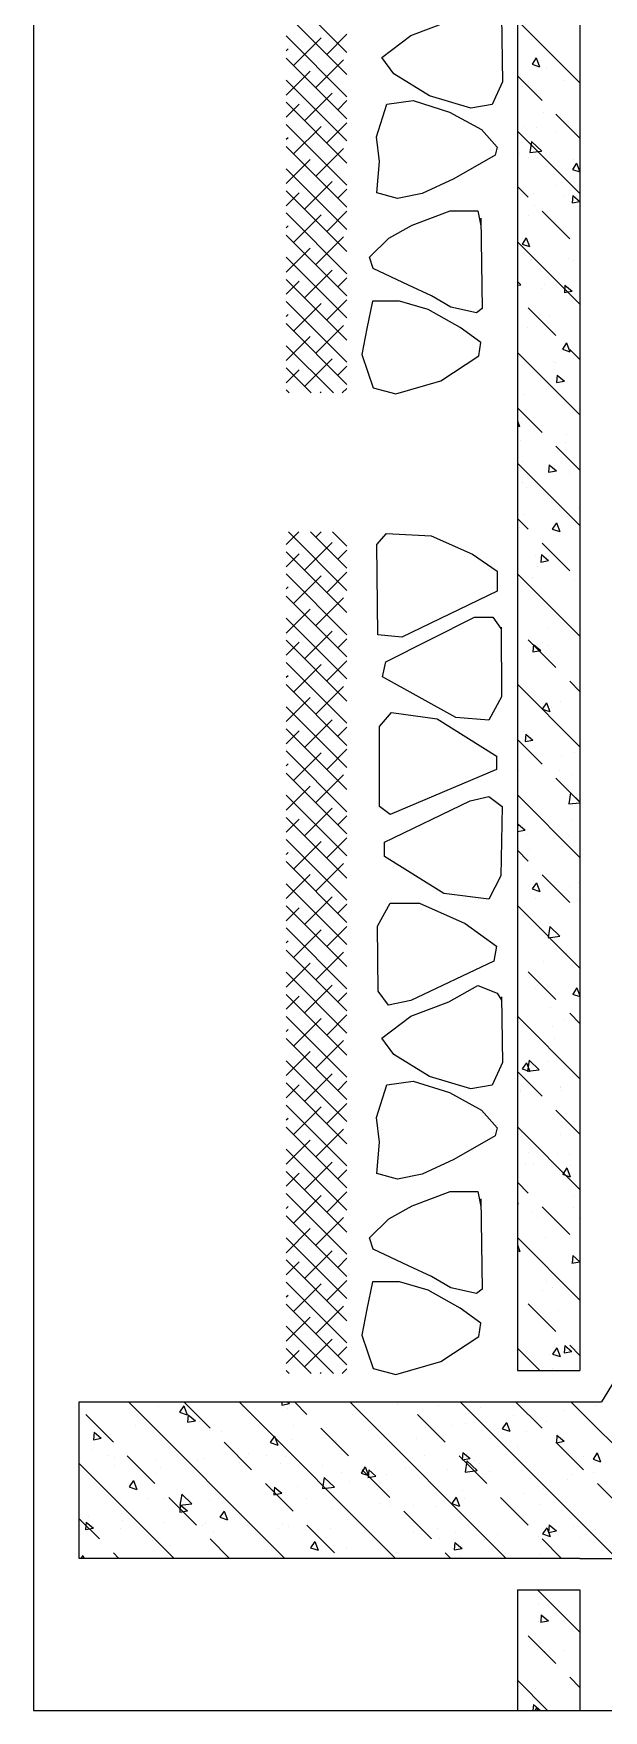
# Model space of a CAD drawing. Extents: x 3907.4 to 3911.57, y -3054.42 to -3053.7.
# Drawn here: x 3911.287 to 3911.3325, y -3054.3402 to -3054.2063 of the extents above; entities that cross this region are included whole.
import ezdxf

# ---------------------------------------------------------------- set-up
doc = ezdxf.new("R2010")
doc.units = 0
doc.header["$LTSCALE"] = 2
doc.header["$MEASUREMENT"] = 0
doc.linetypes.add('ACAD_ISO07W100', pattern=[3.5, 0.5, -3])
for name, color, linetype in [('DUVAR', 7, 'CONTINUOUS'), ('OLÇÜ', 6, 'CONTINUOUS'), ('TARAMA', 9, 'CONTINUOUS')]:
    doc.layers.add(name, color=color, linetype=linetype)

msp = doc.modelspace()

# ---------------------------------------------------------------- linework, layer by layer
at = {"layer": 'DUVAR', "color": 4}
for p, q in [((3911.32567, -3054.16807), (3911.32567, -3054.31307)), ((3911.33067, -3054.16807), (3911.33067, -3054.31307)), ((3911.40067, -3054.20292), (3911.3324, -3054.31557)), ((3911.32567, -3054.31307), (3911.33067, -3054.31307)), ((3911.29067, -3054.32807), (3911.29067, -3054.31557)), ((3911.29067, -3054.31557), (3911.3324, -3054.31557)), ((3911.33067, -3054.32807), (3911.29067, -3054.32807)), ((3911.33067, -3054.32807), (3911.339, -3054.32807)), ((3911.32567, -3054.33057), (3911.32567, -3054.34022)), ((3911.32567, -3054.33057), (3911.33067, -3054.33057)), ((3911.33067, -3054.33057), (3911.33067, -3054.34022))]:
    msp.add_line(p, q, dxfattribs=at)
at = {"layer": 'OLÇÜ', "color": 6}
for p, q in [((3911.33067, -3054.21022), (3911.32567, -3054.20522)), ((3911.32764, -3054.21161), (3911.32567, -3054.20964)), ((3911.33067, -3054.21464), (3911.32874, -3054.21272)), ((3911.33067, -3054.21906), (3911.32567, -3054.21406)), ((3911.32653, -3054.21934), (3911.32567, -3054.21848)), ((3911.32985, -3054.22266), (3911.32764, -3054.22045)), ((3911.33067, -3054.2279), (3911.32567, -3054.2229)), ((3911.32874, -3054.23039), (3911.32653, -3054.22818)), ((3911.33067, -3054.23232), (3911.32985, -3054.2315)), ((3911.33067, -3054.23674), (3911.32567, -3054.23174)), ((3911.32764, -3054.23813), (3911.32567, -3054.23616)), ((3911.33067, -3054.24116), (3911.32874, -3054.23923)), ((3911.33067, -3054.24558), (3911.32567, -3054.24058)), ((3911.32653, -3054.24586), (3911.32567, -3054.245)), ((3911.32985, -3054.24918), (3911.32764, -3054.24697)), ((3911.33067, -3054.25442), (3911.32567, -3054.24942)), ((3911.32874, -3054.25691), (3911.32653, -3054.2547)), ((3911.33067, -3054.26325), (3911.32567, -3054.25825)), ((3911.33067, -3054.25884), (3911.32985, -3054.25801)), ((3911.32764, -3054.26464), (3911.32567, -3054.26267)), ((3911.33067, -3054.26767), (3911.32874, -3054.26575)), ((3911.33067, -3054.27209), (3911.32567, -3054.26709)), ((3911.32653, -3054.27238), (3911.32567, -3054.27151)), ((3911.32985, -3054.27569), (3911.32764, -3054.27348)), ((3911.33067, -3054.28093), (3911.32567, -3054.27593)), ((3911.32874, -3054.28343), (3911.32653, -3054.28122)), ((3911.33067, -3054.28977), (3911.32567, -3054.28477)), ((3911.33067, -3054.28535), (3911.32985, -3054.28453)), ((3911.32764, -3054.29116), (3911.32567, -3054.28919)), ((3911.33067, -3054.29419), (3911.32874, -3054.29227)), ((3911.33067, -3054.29861), (3911.32567, -3054.29361)), ((3911.32653, -3054.29889), (3911.32567, -3054.29803)), ((3911.32985, -3054.30221), (3911.32764, -3054.3)), ((3911.33067, -3054.30745), (3911.32567, -3054.30245)), ((3911.32874, -3054.30994), (3911.32653, -3054.30773)), ((3911.32745, -3054.31307), (3911.32567, -3054.31129)), ((3911.33067, -3054.31187), (3911.32985, -3054.31105)), ((3911.30709, -3054.32807), (3911.29459, -3054.31557)), ((3911.30112, -3054.31768), (3911.29901, -3054.31557)), ((3911.31593, -3054.32807), (3911.30343, -3054.31557)), ((3911.30885, -3054.31657), (3911.30785, -3054.31557)), ((3911.32477, -3054.32807), (3911.31227, -3054.31557)), ((3911.33361, -3054.32807), (3911.32111, -3054.31557)), ((3911.32764, -3054.31768), (3911.32553, -3054.31557)), ((3911.339, -3054.32462), (3911.32995, -3054.31557)), ((3911.29339, -3054.31878), (3911.29118, -3054.31657)), ((3911.3199, -3054.31878), (3911.31769, -3054.31657)), ((3911.30443, -3054.32099), (3911.30223, -3054.31878)), ((3911.31217, -3054.31989), (3911.30996, -3054.31768)), ((3911.33095, -3054.32099), (3911.32874, -3054.31878)), ((3911.2967, -3054.3221), (3911.29449, -3054.31989)), ((3911.32322, -3054.3221), (3911.32101, -3054.31989)), ((3911.29825, -3054.32807), (3911.29067, -3054.32048)), ((3911.31548, -3054.3232), (3911.31327, -3054.32099)), ((3911.30775, -3054.32431), (3911.30554, -3054.3221)), ((3911.33427, -3054.32431), (3911.33206, -3054.3221)), ((3911.30002, -3054.32541), (3911.29781, -3054.3232)), ((3911.32653, -3054.32541), (3911.32432, -3054.3232)), ((3911.29228, -3054.32652), (3911.29067, -3054.3249)), ((3911.31106, -3054.32762), (3911.30885, -3054.32541)), ((3911.3188, -3054.32652), (3911.31659, -3054.32431)), ((3911.30267, -3054.32807), (3911.30112, -3054.32652)), ((3911.32919, -3054.32807), (3911.32764, -3054.32652)), ((3911.29383, -3054.32807), (3911.29339, -3054.32762)), ((3911.32035, -3054.32807), (3911.3199, -3054.32762)), ((3911.33067, -3054.33397), (3911.32727, -3054.33057)), ((3911.32874, -3054.33646), (3911.32653, -3054.33425)), ((3911.32808, -3054.34022), (3911.32567, -3054.3378)), ((3911.33067, -3054.33838), (3911.32985, -3054.33756))]:
    msp.add_line(p, q, dxfattribs=at)
at = {"layer": 'TARAMA', "linetype": 'ACAD_ISO07W100', "ltscale": 1.5}
for p, q in [((3911.28701, -3054.13418), (3911.28701, -3054.34022)), ((3911.28701, -3054.34022), (3911.53054, -3054.34022))]:
    msp.add_line(p, q, dxfattribs=at)
at = {"layer": 'TARAMA', "color": 6}
for p, q in [((3911.30719, -3054.20292), (3911.31205, -3054.20778)), ((3911.30719, -3054.20469), (3911.31205, -3054.20955)), ((3911.3244, -3054.20489), (3911.32447, -3054.21014)), ((3911.31715, -3054.20644), (3911.3202, -3054.20529)), ((3911.30719, -3054.20646), (3911.31205, -3054.21132)), ((3911.30719, -3054.20765), (3911.30735, -3054.2075)), ((3911.30779, -3054.20882), (3911.31, -3054.20661)), ((3911.31044, -3054.20794), (3911.31205, -3054.20633)), ((3911.31485, -3054.20819), (3911.31715, -3054.20644)), ((3911.30719, -3054.20823), (3911.31205, -3054.21308)), ((3911.30956, -3054.21059), (3911.31177, -3054.20838)), ((3911.3158, -3054.20949), (3911.31485, -3054.20819)), ((3911.30719, -3054.21119), (3911.30912, -3054.20927)), ((3911.30719, -3054.21), (3911.31205, -3054.21485)), ((3911.31865, -3054.21124), (3911.3158, -3054.20949)), ((3911.32447, -3054.21014), (3911.32365, -3054.21194)), ((3911.30867, -3054.21324), (3911.31088, -3054.21103)), ((3911.31133, -3054.21236), (3911.31205, -3054.21163)), ((3911.31525, -3054.21192), (3911.31735, -3054.21162)), ((3911.31735, -3054.21162), (3911.32025, -3054.21254)), ((3911.32195, -3054.21224), (3911.31865, -3054.21124)), ((3911.30719, -3054.21176), (3911.31205, -3054.21662)), ((3911.30719, -3054.21296), (3911.30823, -3054.21192)), ((3911.3144, -3054.21453), (3911.31525, -3054.21192)), ((3911.32025, -3054.21254), (3911.3228, -3054.21394)), ((3911.32365, -3054.21194), (3911.32195, -3054.21224)), ((3911.30719, -3054.21353), (3911.31205, -3054.21839)), ((3911.30779, -3054.21589), (3911.31, -3054.21369)), ((3911.31044, -3054.21501), (3911.31205, -3054.2134)), ((3911.3228, -3054.21394), (3911.32405, -3054.21534)), ((3911.30719, -3054.21472), (3911.30735, -3054.21457)), ((3911.30719, -3054.2153), (3911.31205, -3054.22015)), ((3911.30956, -3054.21766), (3911.31177, -3054.21545)), ((3911.31465, -3054.21649), (3911.3144, -3054.21453)), ((3911.32405, -3054.21534), (3911.3239, -3054.21599)), ((3911.30719, -3054.21826), (3911.30912, -3054.21634)), ((3911.31445, -3054.219), (3911.31465, -3054.21649)), ((3911.3239, -3054.21599), (3911.3206, -3054.21789)), ((3911.30719, -3054.21707), (3911.31205, -3054.22192)), ((3911.30867, -3054.22031), (3911.31088, -3054.2181)), ((3911.3206, -3054.21789), (3911.31805, -3054.21905)), ((3911.30719, -3054.21883), (3911.31205, -3054.22369)), ((3911.30719, -3054.22003), (3911.30823, -3054.21899)), ((3911.31133, -3054.21943), (3911.31205, -3054.21871)), ((3911.3161, -3054.21945), (3911.31445, -3054.219)), ((3911.31805, -3054.21905), (3911.3161, -3054.21945)), ((3911.30719, -3054.2206), (3911.31205, -3054.22546)), ((3911.30779, -3054.22297), (3911.31, -3054.22076)), ((3911.31044, -3054.22208), (3911.31205, -3054.22047)), ((3911.31725, -3054.22158), (3911.3203, -3054.22043)), ((3911.3203, -3054.22043), (3911.3225, -3054.22043)), ((3911.3225, -3054.22043), (3911.32276, -3054.22164)), ((3911.30719, -3054.22179), (3911.30735, -3054.22164)), ((3911.3154, -3054.22263), (3911.31725, -3054.22158)), ((3911.32275, -3054.22103), (3911.32285, -3054.22823)), ((3911.30719, -3054.22237), (3911.31205, -3054.22723)), ((3911.30719, -3054.22533), (3911.30912, -3054.22341)), ((3911.30956, -3054.22473), (3911.31177, -3054.22252)), ((3911.31385, -3054.22413), (3911.3154, -3054.22263)), ((3911.30719, -3054.22414), (3911.31205, -3054.22899)), ((3911.31415, -3054.22503), (3911.31385, -3054.22413)), ((3911.31697, -3054.22638), (3911.31415, -3054.22503)), ((3911.30719, -3054.22591), (3911.31205, -3054.23076)), ((3911.30719, -3054.2271), (3911.30823, -3054.22606)), ((3911.30867, -3054.22739), (3911.31088, -3054.22518)), ((3911.31133, -3054.2265), (3911.31205, -3054.22578)), ((3911.30719, -3054.22767), (3911.31205, -3054.23253)), ((3911.31044, -3054.22915), (3911.31205, -3054.22754)), ((3911.31409, -3054.22766), (3911.31365, -3054.22983)), ((3911.31625, -3054.22766), (3911.31409, -3054.22766)), ((3911.31855, -3054.22831), (3911.31625, -3054.22766)), ((3911.3188, -3054.22723), (3911.31697, -3054.22638)), ((3911.32035, -3054.22813), (3911.3188, -3054.22723)), ((3911.30719, -3054.22887), (3911.30735, -3054.22871)), ((3911.30779, -3054.23004), (3911.31, -3054.22783)), ((3911.3211, -3054.22976), (3911.31855, -3054.22831)), ((3911.3224, -3054.22858), (3911.32035, -3054.22813)), ((3911.32285, -3054.22823), (3911.3224, -3054.22858)), ((3911.30719, -3054.22944), (3911.31205, -3054.2343)), ((3911.30956, -3054.2318), (3911.31177, -3054.22959)), ((3911.31365, -3054.22983), (3911.31323, -3054.23191)), ((3911.32274, -3054.23095), (3911.3211, -3054.22976)), ((3911.30719, -3054.2324), (3911.30912, -3054.23048)), ((3911.30719, -3054.23121), (3911.31097, -3054.23498)), ((3911.3226, -3054.23201), (3911.32274, -3054.23095)), ((3911.30719, -3054.23298), (3911.3092, -3054.23498)), ((3911.30867, -3054.23446), (3911.31088, -3054.23225)), ((3911.31133, -3054.23357), (3911.31205, -3054.23285)), ((3911.31323, -3054.23191), (3911.31415, -3054.23456)), ((3911.31955, -3054.23401), (3911.3226, -3054.23201)), ((3911.30719, -3054.23417), (3911.30823, -3054.23313)), ((3911.31595, -3054.23506), (3911.31955, -3054.23401)), ((3911.30719, -3054.23474), (3911.30744, -3054.23498)), ((3911.30991, -3054.23498), (3911.31, -3054.2349)), ((3911.31168, -3054.23498), (3911.31205, -3054.23462)), ((3911.31415, -3054.23456), (3911.31595, -3054.23506)), ((3911.30719, -3054.24709), (3911.30821, -3054.24607)), ((3911.30737, -3054.24607), (3911.31205, -3054.25075)), ((3911.30914, -3054.24607), (3911.31205, -3054.24898)), ((3911.30956, -3054.24649), (3911.30998, -3054.24607)), ((3911.31091, -3054.24607), (3911.31205, -3054.24722)), ((3911.31444, -3054.24708), (3911.3152, -3054.24621)), ((3911.3152, -3054.24621), (3911.31878, -3054.24639)), ((3911.31878, -3054.24639), (3911.32208, -3054.24787)), ((3911.30719, -3054.24766), (3911.31205, -3054.25252)), ((3911.30867, -3054.24914), (3911.31088, -3054.24693)), ((3911.31133, -3054.24826), (3911.31205, -3054.24753)), ((3911.31451, -3054.25431), (3911.31444, -3054.24708)), ((3911.30719, -3054.24886), (3911.30823, -3054.24782)), ((3911.32208, -3054.24787), (3911.32405, -3054.24921)), ((3911.30719, -3054.24943), (3911.31205, -3054.25429)), ((3911.30719, -3054.25062), (3911.30735, -3054.25047)), ((3911.30779, -3054.25179), (3911.31, -3054.24958)), ((3911.31044, -3054.25091), (3911.31205, -3054.2493)), ((3911.32405, -3054.24921), (3911.32405, -3054.2508)), ((3911.30719, -3054.2512), (3911.31205, -3054.25605)), ((3911.30956, -3054.25356), (3911.31177, -3054.25135)), ((3911.32405, -3054.2508), (3911.31644, -3054.25448)), ((3911.30719, -3054.25416), (3911.30912, -3054.25224)), ((3911.30719, -3054.25297), (3911.31205, -3054.25782)), ((3911.31515, -3054.25646), (3911.32225, -3054.2529)), ((3911.32225, -3054.2529), (3911.3237, -3054.2529)), ((3911.3237, -3054.2529), (3911.32435, -3054.2538)), ((3911.30867, -3054.25621), (3911.31088, -3054.254)), ((3911.31644, -3054.25448), (3911.31451, -3054.25431)), ((3911.32437, -3054.2537), (3911.3244, -3054.25926)), ((3911.30719, -3054.25473), (3911.31205, -3054.25959)), ((3911.30719, -3054.25593), (3911.30823, -3054.25489)), ((3911.31133, -3054.25533), (3911.31205, -3054.25461)), ((3911.30719, -3054.2565), (3911.31205, -3054.26136)), ((3911.30779, -3054.25887), (3911.31, -3054.25666)), ((3911.31044, -3054.25798), (3911.31205, -3054.25637)), ((3911.3149, -3054.25766), (3911.31515, -3054.25646)), ((3911.30719, -3054.25769), (3911.30735, -3054.25754)), ((3911.30719, -3054.25827), (3911.31205, -3054.26313)), ((3911.30956, -3054.26063), (3911.31177, -3054.25842)), ((3911.32075, -3054.26091), (3911.3149, -3054.25766)), ((3911.30719, -3054.26123), (3911.30912, -3054.25931)), ((3911.3244, -3054.25926), (3911.3234, -3054.26111)), ((3911.30719, -3054.26004), (3911.31205, -3054.26489)), ((3911.30867, -3054.26329), (3911.31088, -3054.26108)), ((3911.31465, -3054.26161), (3911.3156, -3054.26051)), ((3911.3156, -3054.26051), (3911.31925, -3054.26101)), ((3911.31925, -3054.26101), (3911.32405, -3054.26401)), ((3911.3234, -3054.26111), (3911.32075, -3054.26091)), ((3911.30719, -3054.2618), (3911.31205, -3054.26666)), ((3911.30719, -3054.263), (3911.30823, -3054.26196)), ((3911.31133, -3054.2624), (3911.31205, -3054.26168)), ((3911.31465, -3054.26801), (3911.31465, -3054.26161)), ((3911.30719, -3054.26357), (3911.31205, -3054.26843)), ((3911.30779, -3054.26594), (3911.31, -3054.26373)), ((3911.31044, -3054.26505), (3911.31205, -3054.26344)), ((3911.30719, -3054.26477), (3911.30735, -3054.26461)), ((3911.324, -3054.26506), (3911.3155, -3054.26866)), ((3911.324, -3054.26401), (3911.324, -3054.26506)), ((3911.30719, -3054.26534), (3911.31205, -3054.2702)), ((3911.30719, -3054.2683), (3911.30912, -3054.26638)), ((3911.30956, -3054.2677), (3911.31177, -3054.26549)), ((3911.30719, -3054.26711), (3911.31205, -3054.27196)), ((3911.31505, -3054.27086), (3911.3219, -3054.26756)), ((3911.3219, -3054.26756), (3911.3234, -3054.26721)), ((3911.3234, -3054.26721), (3911.32445, -3054.26801)), ((3911.30719, -3054.26888), (3911.31205, -3054.27373)), ((3911.30719, -3054.27007), (3911.30823, -3054.26903)), ((3911.30867, -3054.27036), (3911.31088, -3054.26815)), ((3911.31133, -3054.26947), (3911.31205, -3054.26875)), ((3911.3155, -3054.26866), (3911.31465, -3054.26801)), ((3911.32445, -3054.26801), (3911.32435, -3054.27356)), ((3911.31044, -3054.27212), (3911.31205, -3054.27052)), ((3911.30719, -3054.27064), (3911.31205, -3054.2755)), ((3911.30719, -3054.27184), (3911.30735, -3054.27168)), ((3911.30779, -3054.27301), (3911.31, -3054.2708)), ((3911.31505, -3054.27201), (3911.31505, -3054.27086)), ((3911.30719, -3054.27241), (3911.31205, -3054.27727)), ((3911.30956, -3054.27478), (3911.31177, -3054.27257)), ((3911.3198, -3054.27496), (3911.31505, -3054.27201)), ((3911.30719, -3054.27537), (3911.30912, -3054.27345)), ((3911.30719, -3054.27418), (3911.31205, -3054.27904)), ((3911.32435, -3054.27356), (3911.3234, -3054.27541)), ((3911.30867, -3054.27743), (3911.31088, -3054.27522)), ((3911.31133, -3054.27654), (3911.31205, -3054.27582)), ((3911.3145, -3054.27756), (3911.3155, -3054.27574)), ((3911.3155, -3054.27574), (3911.31785, -3054.27574)), ((3911.31785, -3054.27574), (3911.3215, -3054.27736)), ((3911.3234, -3054.27541), (3911.3198, -3054.27496)), ((3911.30719, -3054.27595), (3911.31205, -3054.2808)), ((3911.30719, -3054.27714), (3911.30823, -3054.2761)), ((3911.30719, -3054.27771), (3911.31205, -3054.28257)), ((3911.30779, -3054.28008), (3911.31, -3054.27787)), ((3911.31044, -3054.27919), (3911.31205, -3054.27759)), ((3911.31455, -3054.28277), (3911.3145, -3054.27756)), ((3911.3215, -3054.27736), (3911.324, -3054.27916)), ((3911.30719, -3054.27891), (3911.30735, -3054.27875)), ((3911.30719, -3054.27948), (3911.31205, -3054.28434)), ((3911.30956, -3054.28185), (3911.31177, -3054.27964)), ((3911.324, -3054.27916), (3911.3238, -3054.28036)), ((3911.30719, -3054.28244), (3911.30912, -3054.28052)), ((3911.30719, -3054.28125), (3911.31205, -3054.28611)), ((3911.3238, -3054.28036), (3911.31715, -3054.28352)), ((3911.30867, -3054.2845), (3911.31088, -3054.28229)), ((3911.3202, -3054.28362), (3911.3225, -3054.28232)), ((3911.3225, -3054.28232), (3911.32405, -3054.28292)), ((3911.30719, -3054.28302), (3911.31205, -3054.28787)), ((3911.30719, -3054.28421), (3911.30823, -3054.28317)), ((3911.31133, -3054.28361), (3911.31205, -3054.28289)), ((3911.31537, -3054.28387), (3911.31455, -3054.28277)), ((3911.31715, -3054.28352), (3911.31537, -3054.28387)), ((3911.31715, -3054.28477), (3911.3202, -3054.28362)), ((3911.32405, -3054.28292), (3911.3244, -3054.28347)), ((3911.3244, -3054.28322), (3911.32447, -3054.28847)), ((3911.30719, -3054.28479), (3911.31205, -3054.28964)), ((3911.30779, -3054.28715), (3911.31, -3054.28494)), ((3911.31044, -3054.28627), (3911.31205, -3054.28466)), ((3911.31485, -3054.28652), (3911.31715, -3054.28477)), ((3911.30719, -3054.28598), (3911.30735, -3054.28582)), ((3911.30719, -3054.28655), (3911.31205, -3054.29141)), ((3911.3158, -3054.28782), (3911.31485, -3054.28652)), ((3911.30719, -3054.28951), (3911.30912, -3054.28759)), ((3911.30956, -3054.28892), (3911.31177, -3054.28671)), ((3911.31865, -3054.28957), (3911.3158, -3054.28782)), ((3911.30719, -3054.28832), (3911.31205, -3054.29318)), ((3911.32447, -3054.28847), (3911.32365, -3054.29027)), ((3911.30719, -3054.29009), (3911.31205, -3054.29495)), ((3911.30719, -3054.29128), (3911.30823, -3054.29024)), ((3911.30867, -3054.29157), (3911.31088, -3054.28936)), ((3911.31133, -3054.29069), (3911.31205, -3054.28996)), ((3911.3144, -3054.29285), (3911.31525, -3054.29024)), ((3911.31525, -3054.29024), (3911.31735, -3054.28994)), ((3911.31735, -3054.28994), (3911.32025, -3054.29087)), ((3911.32195, -3054.29057), (3911.31865, -3054.28957)), ((3911.32365, -3054.29027), (3911.32195, -3054.29057)), ((3911.30719, -3054.29186), (3911.31205, -3054.29671)), ((3911.31044, -3054.29334), (3911.31205, -3054.29173)), ((3911.32025, -3054.29087), (3911.3228, -3054.29227)), ((3911.30719, -3054.29305), (3911.30735, -3054.2929)), ((3911.30779, -3054.29422), (3911.31, -3054.29201)), ((3911.31465, -3054.29482), (3911.3144, -3054.29285)), ((3911.3228, -3054.29227), (3911.32405, -3054.29367)), ((3911.30719, -3054.29362), (3911.31205, -3054.29848)), ((3911.30719, -3054.29658), (3911.30912, -3054.29466)), ((3911.30956, -3054.29599), (3911.31177, -3054.29378)), ((3911.3239, -3054.29432), (3911.3206, -3054.29622)), ((3911.32405, -3054.29367), (3911.3239, -3054.29432)), ((3911.30719, -3054.29539), (3911.31205, -3054.30025)), ((3911.31445, -3054.29732), (3911.31465, -3054.29482)), ((3911.30719, -3054.29716), (3911.31205, -3054.30202)), ((3911.30719, -3054.29835), (3911.30823, -3054.29731)), ((3911.30867, -3054.29864), (3911.31088, -3054.29643)), ((3911.31133, -3054.29776), (3911.31205, -3054.29703)), ((3911.3161, -3054.29777), (3911.31445, -3054.29732)), ((3911.3206, -3054.29622), (3911.31805, -3054.29737)), ((3911.31805, -3054.29737), (3911.3161, -3054.29777)), ((3911.30719, -3054.29893), (3911.31205, -3054.30378)), ((3911.30719, -3054.30012), (3911.30735, -3054.29997)), ((3911.30779, -3054.30129), (3911.31, -3054.29908)), ((3911.31044, -3054.30041), (3911.31205, -3054.2988)), ((3911.3154, -3054.30096), (3911.31725, -3054.29991)), ((3911.31725, -3054.29991), (3911.3203, -3054.29876)), ((3911.3203, -3054.29876), (3911.3225, -3054.29876)), ((3911.3225, -3054.29876), (3911.32276, -3054.29996)), ((3911.32275, -3054.29936), (3911.32285, -3054.30656)), ((3911.30719, -3054.3007), (3911.31205, -3054.30555)), ((3911.30956, -3054.30306), (3911.31177, -3054.30085)), ((3911.31385, -3054.30246), (3911.3154, -3054.30096)), ((3911.30719, -3054.30366), (3911.30912, -3054.30173)), ((3911.30719, -3054.30246), (3911.31205, -3054.30732)), ((3911.31415, -3054.30336), (3911.31385, -3054.30246)), ((3911.30867, -3054.30571), (3911.31088, -3054.3035)), ((3911.31697, -3054.30471), (3911.31415, -3054.30336)), ((3911.30719, -3054.30423), (3911.31205, -3054.30909)), ((3911.30719, -3054.30542), (3911.30823, -3054.30439)), ((3911.31133, -3054.30483), (3911.31205, -3054.3041)), ((3911.3188, -3054.30556), (3911.31697, -3054.30471)), ((3911.30719, -3054.306), (3911.31205, -3054.31086)), ((3911.30779, -3054.30836), (3911.31, -3054.30615)), ((3911.31044, -3054.30748), (3911.31205, -3054.30587)), ((3911.31409, -3054.30599), (3911.31365, -3054.30816)), ((3911.31625, -3054.30599), (3911.31409, -3054.30599)), ((3911.31855, -3054.30664), (3911.31625, -3054.30599)), ((3911.3211, -3054.30809), (3911.31855, -3054.30664)), ((3911.32035, -3054.30646), (3911.3188, -3054.30556)), ((3911.3224, -3054.30691), (3911.32035, -3054.30646)), ((3911.32285, -3054.30656), (3911.3224, -3054.30691)), ((3911.30719, -3054.30719), (3911.30735, -3054.30704)), ((3911.30719, -3054.30777), (3911.31205, -3054.31262)), ((3911.30956, -3054.31013), (3911.31177, -3054.30792)), ((3911.30719, -3054.31073), (3911.30912, -3054.30881)), ((3911.31365, -3054.30816), (3911.31323, -3054.31024)), ((3911.32274, -3054.30927), (3911.3211, -3054.30809)), ((3911.3226, -3054.31034), (3911.32274, -3054.30927)), ((3911.30719, -3054.30953), (3911.31097, -3054.31331)), ((3911.30867, -3054.31278), (3911.31088, -3054.31057)), ((3911.31323, -3054.31024), (3911.31415, -3054.31289)), ((3911.31955, -3054.31234), (3911.3226, -3054.31034)), ((3911.30719, -3054.3113), (3911.3092, -3054.31331)), ((3911.30719, -3054.31249), (3911.30823, -3054.31146)), ((3911.31133, -3054.3119), (3911.31205, -3054.31117)), ((3911.30719, -3054.31307), (3911.30744, -3054.31331)), ((3911.30991, -3054.31331), (3911.31, -3054.31322)), ((3911.31168, -3054.31331), (3911.31205, -3054.31294)), ((3911.31415, -3054.31289), (3911.31595, -3054.31339)), ((3911.31595, -3054.31339), (3911.31955, -3054.31234))]:
    msp.add_line(p, q, dxfattribs=at)
at = {"layer": 'TARAMA', "color": 2}
for p, q in [((3911.32677, -3054.20674), (3911.32677, -3054.20674)), ((3911.32717, -3054.20822), (3911.32684, -3054.20871)), ((3911.32684, -3054.20871), (3911.32744, -3054.20892)), ((3911.32717, -3054.20822), (3911.32744, -3054.20892)), ((3911.3274, -3054.2084), (3911.3274, -3054.2084)), ((3911.32803, -3054.20905), (3911.32803, -3054.20905)), ((3911.32932, -3054.21), (3911.32932, -3054.21)), ((3911.32605, -3054.21051), (3911.32605, -3054.21051)), ((3911.32777, -3054.21257), (3911.32777, -3054.21257)), ((3911.32621, -3054.21369), (3911.32621, -3054.21369)), ((3911.32717, -3054.21374), (3911.32717, -3054.21374)), ((3911.32873, -3054.21419), (3911.32873, -3054.21419)), ((3911.32679, -3054.21489), (3911.32666, -3054.21578)), ((3911.32679, -3054.21489), (3911.32761, -3054.21567)), ((3911.32583, -3054.21584), (3911.32583, -3054.21584)), ((3911.32654, -3054.21619), (3911.32654, -3054.21619)), ((3911.32665, -3054.21578), (3911.3276, -3054.21567)), ((3911.3304, -3054.21662), (3911.33006, -3054.21712)), ((3911.33015, -3054.21632), (3911.33015, -3054.21632)), ((3911.3304, -3054.21662), (3911.33067, -3054.21731)), ((3911.33006, -3054.21712), (3911.33067, -3054.21732)), ((3911.32605, -3054.21912), (3911.32605, -3054.21912)), ((3911.32694, -3054.21907), (3911.32694, -3054.21907)), ((3911.32877, -3054.2184), (3911.32877, -3054.2184)), ((3911.32937, -3054.21924), (3911.32937, -3054.21924)), ((3911.3301, -3054.2192), (3911.33004, -3054.2198)), ((3911.3301, -3054.2192), (3911.33067, -3054.21968)), ((3911.33048, -3054.21882), (3911.33048, -3054.21882)), ((3911.32657, -3054.2208), (3911.32657, -3054.2208)), ((3911.32703, -3054.21998), (3911.32703, -3054.21998)), ((3911.33004, -3054.2198), (3911.33067, -3054.21968)), ((3911.32637, -3054.22259), (3911.32604, -3054.22309)), ((3911.32604, -3054.22309), (3911.32664, -3054.22329)), ((3911.32637, -3054.22259), (3911.32664, -3054.22329)), ((3911.32672, -3054.22441), (3911.32672, -3054.22441)), ((3911.3268, -3054.22431), (3911.3268, -3054.22431)), ((3911.32977, -3054.22423), (3911.32977, -3054.22423)), ((3911.33012, -3054.22443), (3911.33012, -3054.22443)), ((3911.32567, -3054.22607), (3911.32595, -3054.22634)), ((3911.32567, -3054.22637), (3911.32595, -3054.22634)), ((3911.32787, -3054.22629), (3911.32787, -3054.22629)), ((3911.32947, -3054.22637), (3911.32942, -3054.22697)), ((3911.32947, -3054.22637), (3911.33004, -3054.22685)), ((3911.32757, -3054.22663), (3911.32757, -3054.22663)), ((3911.32941, -3054.22697), (3911.33004, -3054.22686)), ((3911.3282, -3054.2288), (3911.3282, -3054.2288)), ((3911.32649, -3054.22975), (3911.32649, -3054.22975)), ((3911.3275, -3054.22945), (3911.3275, -3054.22945)), ((3911.3296, -3054.23099), (3911.32926, -3054.23149)), ((3911.32926, -3054.23149), (3911.32986, -3054.23169)), ((3911.3296, -3054.23099), (3911.32987, -3054.23169)), ((3911.32858, -3054.23246), (3911.32858, -3054.23246)), ((3911.32869, -3054.23258), (3911.32869, -3054.23258)), ((3911.32884, -3054.23355), (3911.32879, -3054.23414)), ((3911.32879, -3054.23414), (3911.32941, -3054.23403)), ((3911.32884, -3054.23355), (3911.32942, -3054.23403)), ((3911.32627, -3054.23509), (3911.32627, -3054.23509)), ((3911.32814, -3054.2345), (3911.32814, -3054.2345)), ((3911.32567, -3054.2372), (3911.32584, -3054.23766)), ((3911.32567, -3054.2376), (3911.32584, -3054.23766)), ((3911.32958, -3054.23829), (3911.32958, -3054.23829)), ((3911.32591, -3054.23877), (3911.32591, -3054.23877)), ((3911.32889, -3054.23969), (3911.32889, -3054.23969)), ((3911.32953, -3054.2389), (3911.32953, -3054.2389)), ((3911.32604, -3054.24043), (3911.32604, -3054.24043)), ((3911.32821, -3054.24072), (3911.32816, -3054.24132)), ((3911.32821, -3054.24072), (3911.32879, -3054.2412)), ((3911.32608, -3054.24211), (3911.32608, -3054.24211)), ((3911.32816, -3054.24132), (3911.32879, -3054.2412)), ((3911.32986, -3054.2414), (3911.32986, -3054.2414)), ((3911.32641, -3054.24256), (3911.32641, -3054.24256)), ((3911.32626, -3054.2447), (3911.32626, -3054.2447)), ((3911.32959, -3054.24482), (3911.32959, -3054.24482)), ((3911.33058, -3054.24412), (3911.33058, -3054.24412)), ((3911.32582, -3054.24576), (3911.32582, -3054.24576)), ((3911.3288, -3054.24536), (3911.32846, -3054.24586)), ((3911.32846, -3054.24586), (3911.32906, -3054.24606)), ((3911.3288, -3054.24536), (3911.32907, -3054.24606)), ((3911.33035, -3054.24519), (3911.33035, -3054.24519)), ((3911.32708, -3054.24794), (3911.32708, -3054.24794)), ((3911.32724, -3054.24887), (3911.32724, -3054.24887)), ((3911.32759, -3054.24789), (3911.32753, -3054.24849)), ((3911.32753, -3054.24849), (3911.32816, -3054.24837)), ((3911.32759, -3054.24789), (3911.32816, -3054.24837)), ((3911.3269, -3054.24975), (3911.3269, -3054.24975)), ((3911.33023, -3054.24988), (3911.33023, -3054.24988)), ((3911.32757, -3054.25138), (3911.32757, -3054.25138)), ((3911.32808, -3054.25377), (3911.32808, -3054.25377)), ((3911.3269, -3054.25566), (3911.32753, -3054.25555)), ((3911.32696, -3054.25506), (3911.32691, -3054.25566)), ((3911.32696, -3054.25506), (3911.32753, -3054.25555)), ((3911.32765, -3054.25495), (3911.32765, -3054.25495)), ((3911.32807, -3054.25516), (3911.32807, -3054.25516)), ((3911.33048, -3054.25839), (3911.33048, -3054.25839)), ((3911.328, -3054.25973), (3911.32766, -3054.26023)), ((3911.328, -3054.25973), (3911.32827, -3054.26043)), ((3911.32908, -3054.25961), (3911.32908, -3054.25961)), ((3911.32766, -3054.26023), (3911.32826, -3054.26043)), ((3911.32836, -3054.26008), (3911.32836, -3054.26008)), ((3911.32633, -3054.26224), (3911.32628, -3054.26283)), ((3911.32633, -3054.26224), (3911.32691, -3054.26272)), ((3911.3289, -3054.26148), (3911.3289, -3054.26148)), ((3911.32628, -3054.26283), (3911.3269, -3054.26272)), ((3911.33025, -3054.26373), (3911.33025, -3054.26373)), ((3911.32567, -3054.26501), (3911.32567, -3054.26501)), ((3911.32579, -3054.26514), (3911.32579, -3054.26514)), ((3911.329, -3054.26513), (3911.329, -3054.26513)), ((3911.32923, -3054.26398), (3911.32923, -3054.26398)), ((3911.33008, -3054.26544), (3911.33008, -3054.26544)), ((3911.32973, -3054.26777), (3911.32973, -3054.26777)), ((3911.32977, -3054.26781), (3911.33067, -3054.26771)), ((3911.32991, -3054.26692), (3911.32978, -3054.26781)), ((3911.32991, -3054.26692), (3911.33067, -3054.26765)), ((3911.33002, -3054.26907), (3911.33002, -3054.26907)), ((3911.3257, -3054.26941), (3911.32567, -3054.26983)), ((3911.32567, -3054.27), (3911.32627, -3054.26989)), ((3911.3257, -3054.26941), (3911.32628, -3054.26989)), ((3911.32642, -3054.27021), (3911.32642, -3054.27021)), ((3911.32975, -3054.27033), (3911.32975, -3054.27033)), ((3911.32662, -3054.27146), (3911.32662, -3054.27146)), ((3911.3272, -3054.2741), (3911.32686, -3054.2746)), ((3911.32695, -3054.27396), (3911.32695, -3054.27396)), ((3911.3272, -3054.2741), (3911.32747, -3054.2748)), ((3911.3298, -3054.2744), (3911.3298, -3054.2744)), ((3911.33056, -3054.27409), (3911.33056, -3054.27409)), ((3911.32686, -3054.2746), (3911.32746, -3054.2748)), ((3911.32712, -3054.27534), (3911.32712, -3054.27534)), ((3911.33045, -3054.27546), (3911.33045, -3054.27546)), ((3911.32612, -3054.27669), (3911.32612, -3054.27669)), ((3911.32744, -3054.27775), (3911.32744, -3054.27775)), ((3911.32826, -3054.2776), (3911.32812, -3054.27848)), ((3911.32812, -3054.27849), (3911.32907, -3054.27837)), ((3911.32826, -3054.2776), (3911.32907, -3054.27837)), ((3911.32957, -3054.27974), (3911.32957, -3054.27974)), ((3911.32776, -3054.28039), (3911.32776, -3054.28039)), ((3911.32712, -3054.28252), (3911.32712, -3054.28252)), ((3911.33042, -3054.28251), (3911.33009, -3054.283)), ((3911.33042, -3054.28251), (3911.33067, -3054.28314)), ((3911.33008, -3054.283), (3911.33067, -3054.2832)), ((3911.32828, -3054.28406), (3911.32828, -3054.28406)), ((3911.32935, -3054.28508), (3911.32935, -3054.28508)), ((3911.32851, -3054.28558), (3911.32851, -3054.28558)), ((3911.32861, -3054.28657), (3911.32861, -3054.28657)), ((3911.3264, -3054.28848), (3911.32606, -3054.28897)), ((3911.32606, -3054.28897), (3911.32666, -3054.28918)), ((3911.3264, -3054.28848), (3911.32666, -3054.28918)), ((3911.32646, -3054.28916), (3911.32741, -3054.28905)), ((3911.3266, -3054.28827), (3911.32647, -3054.28916)), ((3911.3266, -3054.28827), (3911.32742, -3054.28905)), ((3911.32812, -3054.28835), (3911.32812, -3054.28835)), ((3911.32589, -3054.2906), (3911.32589, -3054.2906)), ((3911.3291, -3054.29035), (3911.3291, -3054.29035)), ((3911.32912, -3054.29042), (3911.32912, -3054.29042)), ((3911.32592, -3054.29075), (3911.32592, -3054.29075)), ((3911.32922, -3054.29072), (3911.32922, -3054.29072)), ((3911.32599, -3054.29404), (3911.32599, -3054.29404)), ((3911.32912, -3054.29418), (3911.32912, -3054.29418)), ((3911.32653, -3054.29565), (3911.32653, -3054.29565)), ((3911.3289, -3054.29576), (3911.3289, -3054.29576)), ((3911.32986, -3054.29577), (3911.32986, -3054.29577)), ((3911.32632, -3054.29654), (3911.32632, -3054.29654)), ((3911.32692, -3054.29658), (3911.32692, -3054.29658)), ((3911.32962, -3054.29688), (3911.32929, -3054.29738)), ((3911.32962, -3054.29688), (3911.32989, -3054.29758)), ((3911.32994, -3054.29667), (3911.32994, -3054.29667)), ((3911.33067, -3054.29726), (3911.33066, -3054.29731)), ((3911.33066, -3054.29731), (3911.33067, -3054.29731)), ((3911.32928, -3054.29738), (3911.32989, -3054.29758)), ((3911.32567, -3054.29963), (3911.32576, -3054.29972)), ((3911.32567, -3054.29973), (3911.32576, -3054.29972)), ((3911.33012, -3054.30002), (3911.33012, -3054.30002)), ((3911.33027, -3054.29917), (3911.33027, -3054.29917)), ((3911.32682, -3054.30033), (3911.32682, -3054.30033)), ((3911.32728, -3054.30084), (3911.32728, -3054.30084)), ((3911.32867, -3054.30109), (3911.32867, -3054.30109)), ((3911.33061, -3054.30096), (3911.33061, -3054.30096)), ((3911.32793, -3054.30241), (3911.32793, -3054.30241)), ((3911.32567, -3054.30303), (3911.32586, -3054.30355)), ((3911.32567, -3054.30348), (3911.32586, -3054.30355)), ((3911.33009, -3054.30388), (3911.33004, -3054.30448)), ((3911.33009, -3054.30388), (3911.33066, -3054.30437)), ((3911.33003, -3054.30448), (3911.33066, -3054.30437)), ((3911.32765, -3054.30664), (3911.32765, -3054.30664)), ((3911.32798, -3054.30598), (3911.32798, -3054.30598)), ((3911.32845, -3054.30643), (3911.32845, -3054.30643)), ((3911.32798, -3054.30915), (3911.32798, -3054.30915)), ((3911.32893, -3054.30824), (3911.32893, -3054.30824)), ((3911.32822, -3054.31177), (3911.32822, -3054.31177)), ((3911.32882, -3054.31125), (3911.32848, -3054.31175)), ((3911.32848, -3054.31175), (3911.32909, -3054.31195)), ((3911.32862, -3054.31103), (3911.32862, -3054.31103)), ((3911.32882, -3054.31125), (3911.32909, -3054.31195)), ((3911.3294, -3054.31165), (3911.33003, -3054.31154)), ((3911.32946, -3054.31106), (3911.32941, -3054.31165)), ((3911.32946, -3054.31106), (3911.33003, -3054.31154)), ((3911.32848, -3054.31293), (3911.32848, -3054.31293)), ((3911.29696, -3054.31597), (3911.29696, -3054.31597)), ((3911.29901, -3054.31589), (3911.29868, -3054.31639)), ((3911.29901, -3054.31589), (3911.29928, -3054.31659)), ((3911.30369, -3054.31594), (3911.30369, -3054.31594)), ((3911.30686, -3054.31557), (3911.30684, -3054.31582)), ((3911.30684, -3054.31582), (3911.30747, -3054.3157)), ((3911.30731, -3054.31557), (3911.30747, -3054.3157)), ((3911.30731, -3054.31607), (3911.30731, -3054.31607)), ((3911.31273, -3054.31561), (3911.31273, -3054.31561)), ((3911.31606, -3054.31574), (3911.31606, -3054.31574)), ((3911.31939, -3054.31586), (3911.31939, -3054.31586)), ((3911.32271, -3054.31598), (3911.32271, -3054.31598)), ((3911.32604, -3054.3161), (3911.32604, -3054.3161)), ((3911.33196, -3054.31587), (3911.33196, -3054.31587)), ((3911.33242, -3054.31557), (3911.33242, -3054.31557)), ((3911.29514, -3054.31742), (3911.29514, -3054.31742)), ((3911.29867, -3054.31639), (3911.29928, -3054.31659)), ((3911.29937, -3054.31661), (3911.29932, -3054.3172)), ((3911.29932, -3054.3172), (3911.29994, -3054.31709)), ((3911.29937, -3054.31661), (3911.29995, -3054.31709)), ((3911.30025, -3054.3171), (3911.30025, -3054.3171)), ((3911.3078, -3054.31745), (3911.3078, -3054.31745)), ((3911.31247, -3054.31656), (3911.31247, -3054.31656)), ((3911.32154, -3054.31727), (3911.32154, -3054.31727)), ((3911.32175, -3054.31649), (3911.32175, -3054.31649)), ((3911.32479, -3054.31722), (3911.32446, -3054.31772)), ((3911.32479, -3054.31722), (3911.32506, -3054.31792)), ((3911.32537, -3054.31662), (3911.32537, -3054.31662)), ((3911.32799, -3054.31711), (3911.32799, -3054.31711)), ((3911.32937, -3054.31622), (3911.32937, -3054.31622)), ((3911.29185, -3054.31799), (3911.2918, -3054.31859)), ((3911.2918, -3054.31859), (3911.29242, -3054.31848)), ((3911.29185, -3054.31799), (3911.29243, -3054.31848)), ((3911.29319, -3054.31816), (3911.29319, -3054.31816)), ((3911.3011, -3054.31784), (3911.3011, -3054.31784)), ((3911.30205, -3054.31796), (3911.30205, -3054.31796)), ((3911.30626, -3054.31832), (3911.30593, -3054.31882)), ((3911.30626, -3054.31832), (3911.30653, -3054.31902)), ((3911.30764, -3054.31858), (3911.30764, -3054.31858)), ((3911.31112, -3054.31867), (3911.31112, -3054.31867)), ((3911.31125, -3054.3187), (3911.31125, -3054.3187)), ((3911.31377, -3054.31787), (3911.31377, -3054.31787)), ((3911.31758, -3054.31851), (3911.31758, -3054.31851)), ((3911.31831, -3054.31765), (3911.31831, -3054.31765)), ((3911.32046, -3054.31748), (3911.32046, -3054.31748)), ((3911.32446, -3054.31772), (3911.32506, -3054.31792)), ((3911.32643, -3054.3179), (3911.32643, -3054.3179)), ((3911.32883, -3054.31823), (3911.32878, -3054.31883)), ((3911.32878, -3054.31883), (3911.3294, -3054.31871)), ((3911.32883, -3054.31823), (3911.32941, -3054.31871)), ((3911.29163, -3054.31937), (3911.29163, -3054.31937)), ((3911.29294, -3054.31982), (3911.29294, -3054.31982)), ((3911.29346, -3054.32002), (3911.29346, -3054.32002)), ((3911.3007, -3054.32007), (3911.3007, -3054.32007)), ((3911.30419, -3054.31973), (3911.30419, -3054.31973)), ((3911.3056, -3054.31985), (3911.3056, -3054.31985)), ((3911.30593, -3054.31882), (3911.30653, -3054.31902)), ((3911.30716, -3054.31991), (3911.30716, -3054.31991)), ((3911.31827, -3054.31988), (3911.31827, -3054.31988)), ((3911.32131, -3054.31962), (3911.32126, -3054.32021)), ((3911.32126, -3054.32021), (3911.32188, -3054.3201)), ((3911.32131, -3054.31962), (3911.32189, -3054.3201)), ((3911.3257, -3054.31912), (3911.3257, -3054.31912)), ((3911.32931, -3054.31925), (3911.32931, -3054.31925)), ((3911.33093, -3054.31991), (3911.33093, -3054.31991)), ((3911.33205, -3054.31965), (3911.33171, -3054.32015)), ((3911.33205, -3054.31965), (3911.33231, -3054.32035)), ((3911.29352, -3054.32066), (3911.29352, -3054.32066)), ((3911.29674, -3054.32131), (3911.29674, -3054.32131)), ((3911.29679, -3054.32014), (3911.29679, -3054.32014)), ((3911.29713, -3054.32079), (3911.29713, -3054.32079)), ((3911.30012, -3054.32026), (3911.30012, -3054.32026)), ((3911.30345, -3054.32038), (3911.30345, -3054.32038)), ((3911.30677, -3054.3205), (3911.30677, -3054.3205)), ((3911.3101, -3054.32063), (3911.3101, -3054.32063)), ((3911.31158, -3054.32121), (3911.31158, -3054.32121)), ((3911.31352, -3054.32075), (3911.31318, -3054.32125)), ((3911.31318, -3054.32125), (3911.31378, -3054.32145)), ((3911.31343, -3054.32075), (3911.31343, -3054.32075)), ((3911.31352, -3054.32075), (3911.31378, -3054.32145)), ((3911.31379, -3054.321), (3911.31374, -3054.3216)), ((3911.31379, -3054.321), (3911.31436, -3054.32149)), ((3911.31519, -3054.32133), (3911.31519, -3054.32133)), ((3911.31676, -3054.32087), (3911.31676, -3054.32087)), ((3911.32009, -3054.32099), (3911.32009, -3054.32099)), ((3911.32164, -3054.32029), (3911.3215, -3054.32117)), ((3911.3215, -3054.32117), (3911.32245, -3054.32106)), ((3911.32164, -3054.32029), (3911.32245, -3054.32106)), ((3911.32225, -3054.32028), (3911.32225, -3054.32028)), ((3911.32266, -3054.3205), (3911.32266, -3054.3205)), ((3911.32342, -3054.32111), (3911.32342, -3054.32111)), ((3911.32675, -3054.32123), (3911.32675, -3054.32123)), ((3911.33008, -3054.32136), (3911.33008, -3054.32136)), ((3911.33171, -3054.32015), (3911.33231, -3054.32035)), ((3911.33173, -3054.32121), (3911.33173, -3054.32121)), ((3911.29499, -3054.32186), (3911.29465, -3054.32235)), ((3911.29465, -3054.32235), (3911.29525, -3054.32256)), ((3911.29499, -3054.32186), (3911.29526, -3054.32256)), ((3911.30627, -3054.32239), (3911.30621, -3054.32299)), ((3911.30627, -3054.32239), (3911.30684, -3054.32287)), ((3911.30813, -3054.32236), (3911.30813, -3054.32236)), ((3911.31024, -3054.32161), (3911.3101, -3054.3225)), ((3911.3101, -3054.3225), (3911.31105, -3054.32239)), ((3911.31024, -3054.32161), (3911.31105, -3054.32239)), ((3911.31224, -3054.3219), (3911.31224, -3054.3219)), ((3911.31373, -3054.3216), (3911.31436, -3054.32149)), ((3911.32132, -3054.32261), (3911.32132, -3054.32261)), ((3911.32777, -3054.32245), (3911.32777, -3054.32245)), ((3911.32964, -3054.32175), (3911.32964, -3054.32175)), ((3911.29614, -3054.32326), (3911.29614, -3054.32326)), ((3911.29746, -3054.32329), (3911.29746, -3054.32329)), ((3911.29874, -3054.32378), (3911.29869, -3054.32438)), ((3911.2987, -3054.32383), (3911.29965, -3054.32372)), ((3911.29885, -3054.32294), (3911.29871, -3054.32383)), ((3911.29874, -3054.32378), (3911.29932, -3054.32426)), ((3911.29885, -3054.32294), (3911.29966, -3054.32372)), ((3911.30108, -3054.32342), (3911.30108, -3054.32342)), ((3911.30182, -3054.3233), (3911.30182, -3054.3233)), ((3911.3021, -3054.32367), (3911.3021, -3054.32367)), ((3911.30621, -3054.32299), (3911.30684, -3054.32287)), ((3911.3088, -3054.32329), (3911.3088, -3054.32329)), ((3911.3109, -3054.32401), (3911.3109, -3054.32401)), ((3911.31477, -3054.3237), (3911.31477, -3054.3237)), ((3911.31552, -3054.32384), (3911.31552, -3054.32384)), ((3911.31735, -3054.32385), (3911.31735, -3054.32385)), ((3911.31914, -3054.32396), (3911.31914, -3054.32396)), ((3911.32077, -3054.32319), (3911.32043, -3054.32368)), ((3911.32043, -3054.32369), (3911.32103, -3054.32389)), ((3911.32077, -3054.32319), (3911.32104, -3054.32389)), ((3911.32146, -3054.32331), (3911.32146, -3054.32331)), ((3911.3262, -3054.32291), (3911.3262, -3054.32291)), ((3911.32743, -3054.32373), (3911.32743, -3054.32373)), ((3911.29077, -3054.32495), (3911.29077, -3054.32495)), ((3911.29122, -3054.32517), (3911.29117, -3054.32576)), ((3911.29122, -3054.32517), (3911.2918, -3054.32565)), ((3911.2914, -3054.3247), (3911.2914, -3054.3247)), ((3911.29402, -3054.32445), (3911.29402, -3054.32445)), ((3911.2941, -3054.32507), (3911.2941, -3054.32507)), ((3911.29743, -3054.32519), (3911.29743, -3054.32519)), ((3911.29869, -3054.32438), (3911.29932, -3054.32426)), ((3911.30048, -3054.32541), (3911.30048, -3054.32541)), ((3911.30076, -3054.32531), (3911.30076, -3054.32531)), ((3911.30224, -3054.32429), (3911.3019, -3054.32479)), ((3911.3019, -3054.32479), (3911.3025, -3054.32499)), ((3911.30224, -3054.32429), (3911.30251, -3054.32499)), ((3911.30409, -3054.32543), (3911.30409, -3054.32543)), ((3911.30693, -3054.32525), (3911.30693, -3054.32525)), ((3911.31208, -3054.32499), (3911.31208, -3054.32499)), ((3911.32821, -3054.3254), (3911.32815, -3054.326)), ((3911.32821, -3054.3254), (3911.32878, -3054.32588)), ((3911.29117, -3054.32576), (3911.29179, -3054.32565)), ((3911.29394, -3054.32565), (3911.29394, -3054.32565)), ((3911.29651, -3054.32665), (3911.29651, -3054.32665)), ((3911.30141, -3054.32592), (3911.30141, -3054.32592)), ((3911.30502, -3054.32605), (3911.30502, -3054.32605)), ((3911.3066, -3054.32568), (3911.3066, -3054.32568)), ((3911.30741, -3054.32556), (3911.30741, -3054.32556)), ((3911.30949, -3054.32672), (3911.30915, -3054.32722)), ((3911.30949, -3054.32672), (3911.30976, -3054.32742)), ((3911.31074, -3054.32568), (3911.31074, -3054.32568)), ((3911.31407, -3054.3258), (3911.31407, -3054.3258)), ((3911.3174, -3054.32592), (3911.3174, -3054.32592)), ((3911.31927, -3054.32571), (3911.31927, -3054.32571)), ((3911.31947, -3054.32647), (3911.31947, -3054.32647)), ((3911.32068, -3054.32679), (3911.32063, -3054.32739)), ((3911.32068, -3054.32679), (3911.32126, -3054.32727)), ((3911.32073, -3054.32604), (3911.32073, -3054.32604)), ((3911.32243, -3054.32584), (3911.32243, -3054.32584)), ((3911.32308, -3054.32659), (3911.32308, -3054.32659)), ((3911.32406, -3054.32616), (3911.32406, -3054.32616)), ((3911.32739, -3054.32629), (3911.32739, -3054.32629)), ((3911.32802, -3054.32562), (3911.32768, -3054.32612)), ((3911.32768, -3054.32612), (3911.32828, -3054.32632)), ((3911.32802, -3054.32562), (3911.32829, -3054.32632)), ((3911.32815, -3054.326), (3911.32878, -3054.32588)), ((3911.33014, -3054.32554), (3911.33014, -3054.32554)), ((3911.33072, -3054.32641), (3911.33072, -3054.32641)), ((3911.33151, -3054.32655), (3911.33151, -3054.32655)), ((3911.33193, -3054.32574), (3911.33193, -3054.32574)), ((3911.29096, -3054.32783), (3911.2908, -3054.32807)), ((3911.29096, -3054.32783), (3911.29105, -3054.32807)), ((3911.29796, -3054.32708), (3911.29796, -3054.32708)), ((3911.30915, -3054.32722), (3911.30976, -3054.32742)), ((3911.31201, -3054.32724), (3911.31201, -3054.32724)), ((3911.31602, -3054.32762), (3911.31602, -3054.32762)), ((3911.32063, -3054.32739), (3911.32125, -3054.32727)), ((3911.32109, -3054.32795), (3911.32109, -3054.32795)), ((3911.32754, -3054.32779), (3911.32754, -3054.32779)), ((3911.32736, -3054.33173), (3911.32736, -3054.33173)), ((3911.32814, -3054.33148), (3911.32814, -3054.33148)), ((3911.32732, -3054.33312), (3911.32732, -3054.33312)), ((3911.32752, -3054.33317), (3911.32815, -3054.33306)), ((3911.32758, -3054.33257), (3911.32753, -3054.33317)), ((3911.32758, -3054.33257), (3911.32815, -3054.33306)), ((3911.32785, -3054.33552), (3911.32785, -3054.33552)), ((3911.32943, -3054.33539), (3911.32943, -3054.33539)), ((3911.32884, -3054.33661), (3911.32884, -3054.33661)), ((3911.32709, -3054.33846), (3911.32709, -3054.33846)), ((3911.32695, -3054.33975), (3911.32691, -3054.34022)), ((3911.32695, -3054.33975), (3911.32751, -3054.34022)), ((3911.32722, -3054.33999), (3911.32707, -3054.34022)), ((3911.32722, -3054.33999), (3911.3273, -3054.34022))]:
    msp.add_line(p, q, dxfattribs=at)

doc.saveas('drawing.dxf')
